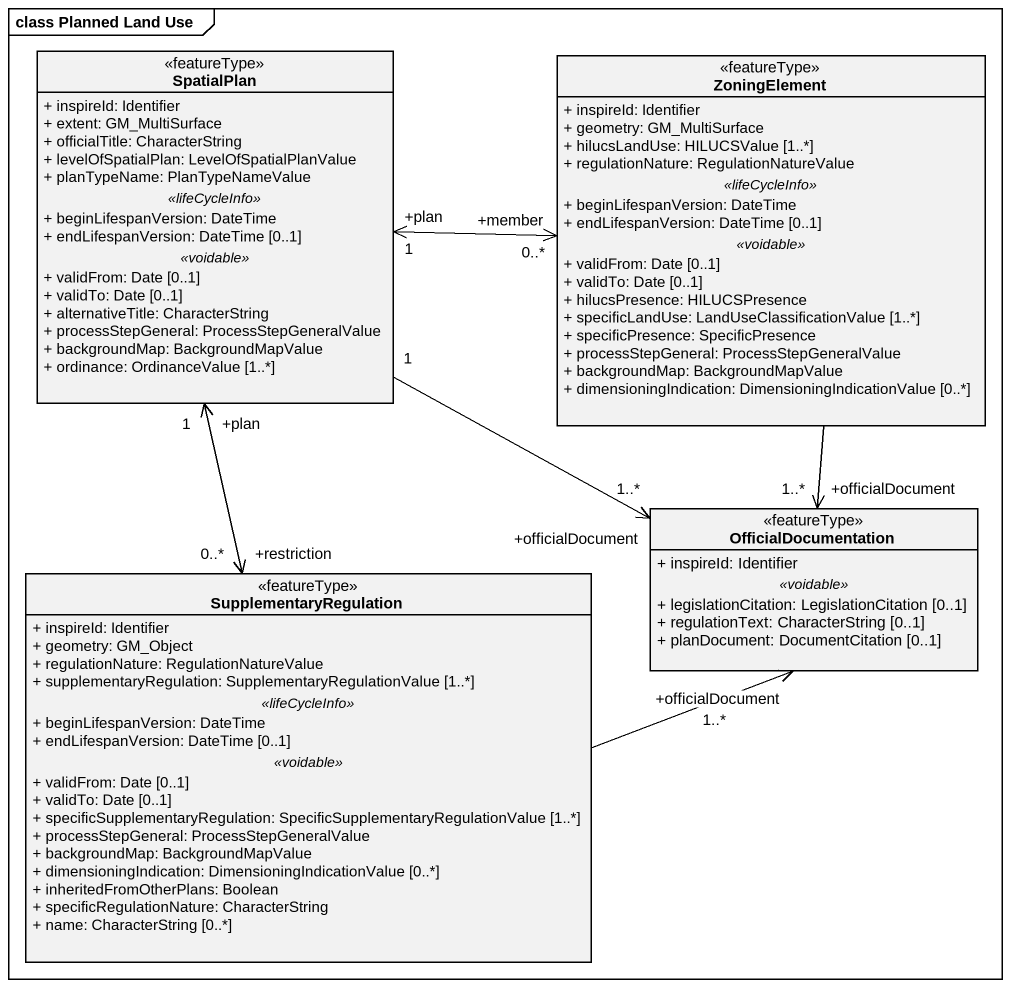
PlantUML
@startuml
mainframe class Planned Land Use
hide circle
hide empty members
skinparam classAttributeIconSize 0
class SpatialPlan <<featureType>> {
  + inspireId: Identifier
  + extent: GM_MultiSurface
  + officialTitle: CharacterString
  + levelOfSpatialPlan: LevelOfSpatialPlanValue
  + planTypeName: PlanTypeNameValue
  .. <<lifeCycleInfo>> ..
  + beginLifespanVersion: DateTime
  + endLifespanVersion: DateTime [0..1]
  .. <<voidable>> ..
  + validFrom: Date [0..1]
  + validTo: Date [0..1]
  + alternativeTitle: CharacterString
  + processStepGeneral: ProcessStepGeneralValue
  + backgroundMap: BackgroundMapValue
  + ordinance: OrdinanceValue [1..*]
}
class ZoningElement <<featureType>> {
  + inspireId: Identifier
  + geometry: GM_MultiSurface
  + hilucsLandUse: HILUCSValue [1..*]
  + regulationNature: RegulationNatureValue
  .. <<lifeCycleInfo>> ..
  + beginLifespanVersion: DateTime
  + endLifespanVersion: DateTime [0..1]
  .. <<voidable>> ..
  + validFrom: Date [0..1]
  + validTo: Date [0..1]
  + hilucsPresence: HILUCSPresence
  + specificLandUse: LandUseClassificationValue [1..*]
  + specificPresence: SpecificPresence
  + processStepGeneral: ProcessStepGeneralValue
  + backgroundMap: BackgroundMapValue
  + dimensioningIndication: DimensioningIndicationValue [0..*]
}
class OfficialDocumentation <<featureType>> {
  + inspireId: Identifier
  .. <<voidable>> ..
  + legislationCitation: LegislationCitation [0..1]
  + regulationText: CharacterString [0..1]
  + planDocument: DocumentCitation [0..1]
}
class SupplementaryRegulation <<featureType>> {
  + inspireId: Identifier
  + geometry: GM_Object
  + regulationNature: RegulationNatureValue
  + supplementaryRegulation: SupplementaryRegulationValue [1..*]
  .. <<lifeCycleInfo>> ..
  + beginLifespanVersion: DateTime
  + endLifespanVersion: DateTime [0..1]
  .. <<voidable>> ..
  + validFrom: Date [0..1]
  + validTo: Date [0..1]
  + specificSupplementaryRegulation: SpecificSupplementaryRegulationValue [1..*]
  + processStepGeneral: ProcessStepGeneralValue
  + backgroundMap: BackgroundMapValue
  + dimensioningIndication: DimensioningIndicationValue [0..*]
  + inheritedFromOtherPlans: Boolean
  + specificRegulationNature: CharacterString
  + name: CharacterString [0..*]
}
SpatialPlan "+plan\n1" <-right-> "+member\n0..*" ZoningElement
SpatialPlan "+plan\n1" <--> "+restriction\n0..*" SupplementaryRegulation
OfficialDocumentation "+officialDocument\n1..*" <-up- "1" SpatialPlan
OfficialDocumentation "+officialDocument\n1..*" <-up- ZoningElement
SupplementaryRegulation -right-> "+officialDocument\n1..*" OfficialDocumentation
@enduml
